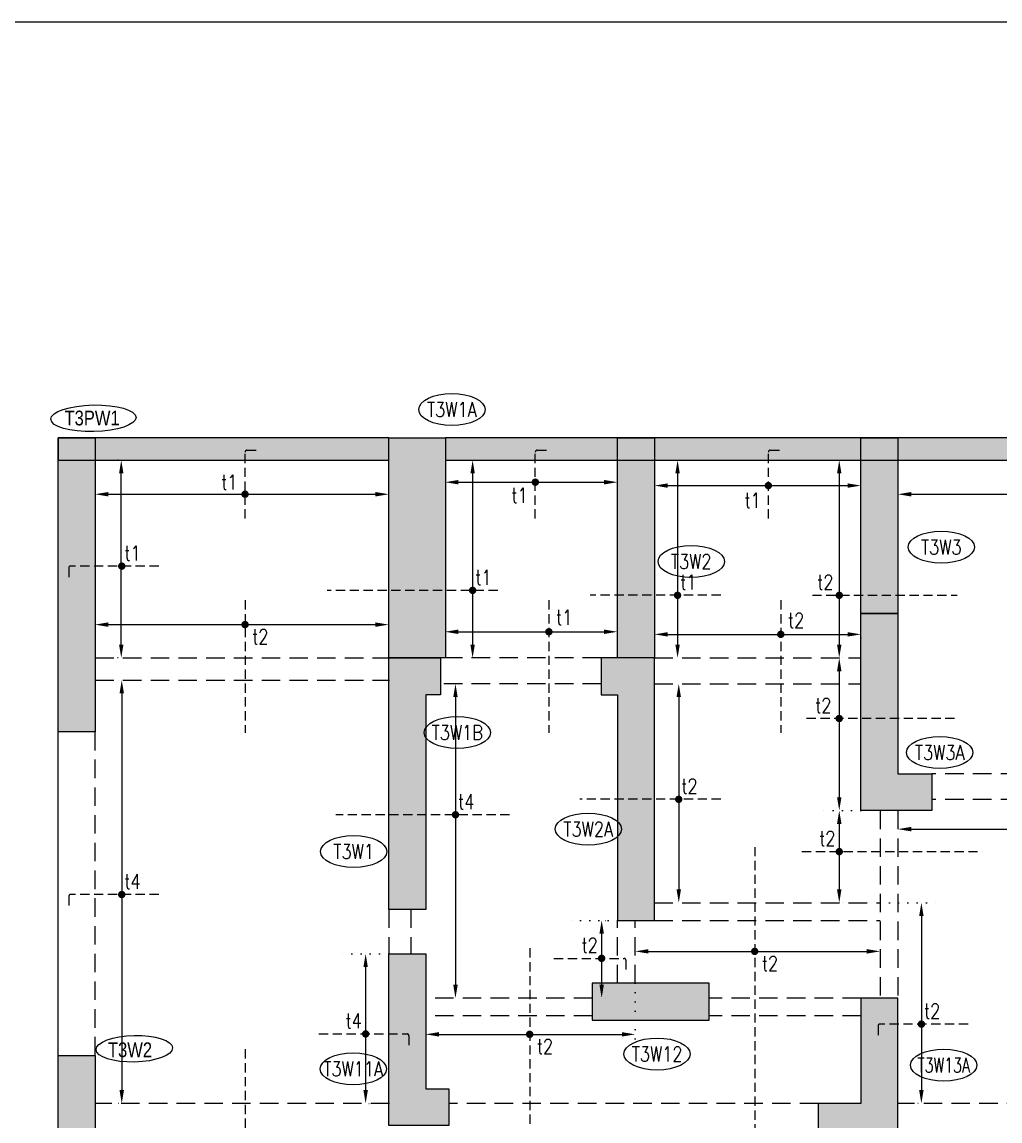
# Model space of a CAD drawing. Header units: millimetres. Extents: x 3096197 to 3311540, y 922944 to 989976.
# Drawn here: x 3110389 to 3123607, y 972550 to 987413 of the extents above; entities that cross this region are included whole.
import ezdxf
from ezdxf.enums import TextEntityAlignment as Align

# ---------------------------------------------------------------- set-up
doc = ezdxf.new("R2010")
doc.units = ezdxf.units.MM
doc.header["$LTSCALE"] = 100
doc.header["$MEASUREMENT"] = 0
doc.linetypes.add('DOT', pattern=[0.25, 0, -0.25])
doc.linetypes.add('HIDDEN', pattern=[0.375, 0.25, -0.125])
doc.layers.add('A-WALL-IDEN', color=211, linetype='Continuous', lineweight=15)
doc.layers.add('RET. WALL HATCH', color=40, linetype='Continuous', lineweight=15)
for name, color, linetype in [('bar text', 3, 'Continuous'), ('BEAM', 3, 'Continuous'), ('COL', 6, 'Continuous'), ('col solid', 20, 'Continuous'), ('COL-NO TOWR-T3', 8, 'Continuous'), ('DONUT', 9, 'Continuous'), ('DOTED LINE', 7, 'Continuous'), ('POD BEAM', 3, 'Continuous'), ('PODIUM COL', 6, 'Continuous'), ('REINF-RENGE', 9, 'Continuous'), ('RET. WALL', 6, 'Continuous'), ('TOP REINF.-Y DIR', 1, 'HIDDEN')]:
    doc.layers.add(name, color=color, linetype=linetype)
doc.styles.add('ARIAL', font='arial.ttf', dxfattribs={"width": 0.8})
doc.styles.add('romance', font='romans.shx')
doc.styles.add('ROMANS', font='romans.shx', dxfattribs={"width": 0.8})
doc.styles.add('RS', font='romans.shx', dxfattribs={"width": 0.8})
doc.dimstyles.new('100T', dxfattribs={"dimtxt": 200, "dimasz": 180, "dimexe": 50, "dimexo": 50, "dimgap": 75, "dimtad": 1, "dimdec": 0, "dimzin": 0, "dimdsep": 46, "dimtxsty": 'romance', "dimcen": 0.09, "dimdle": 150, "dimclrd": 11, "dimclre": 11, "dimclrt": 2, "dimadec": 0, "dimazin": 0, "dimtfac": 1, "dimtdec": 0, "dimtofl": 0, "dimtmove": 0, "dimatfit": 3, "dimfxl": 1, "dimtolj": 1, "dimtzin": 0, "dimarcsym": 0})

# ---------------------------------------------------------------- blocks, each defined once
blk = doc.blocks.new('T3 TUMMY BASE')
at = {"layer": 'col solid'}
h = blk.add_hatch(color=8, dxfattribs=at)
h.dxf.hatch_style = 1
h.paths.add_polyline_path([(3110876, 981787), (3111376, 981787), (3111377, 977812), (3110877, 977812)])
h = blk.add_hatch(color=8, dxfattribs=at)
h.dxf.hatch_style = 1
h.paths.add_polyline_path([(3115346, 978812), (3115346, 981787), (3116111, 981787), (3116111, 978812)])
h = blk.add_hatch(color=8, dxfattribs=at)
h.dxf.hatch_style = 1
h.paths.add_polyline_path([(3118436, 978812), (3118436, 981787), (3118936, 981787), (3118936, 978812)])
h = blk.add_hatch(color=8, dxfattribs=at)
h.dxf.hatch_style = 1
h.paths.add_polyline_path([(3121726, 979412), (3121726, 981787), (3122226, 981787), (3122226, 979412)])
h = blk.add_hatch(color=8, dxfattribs=at)
h.dxf.hatch_style = 1
h.paths.add_polyline_path([(3121726, 976747), (3121726, 979412), (3122226, 979412), (3122226, 977247), (3122686, 977247), (3122686, 976747)])
h = blk.add_hatch(color=8, dxfattribs=at)
h.dxf.hatch_style = 1
h.paths.add_polyline_path([(3116046, 978312), (3115846, 978312), (3115846, 975412), (3115346, 975412), (3115346, 978812), (3116046, 978812)])
h = blk.add_hatch(color=8, dxfattribs=at)
h.dxf.hatch_style = 1
h.paths.add_polyline_path([(3118216, 978312), (3118436, 978312), (3118436, 975262), (3118936, 975262), (3118936, 978812), (3118216, 978812)])
h = blk.add_hatch(color=8, dxfattribs=at)
h.dxf.hatch_style = 1
h.paths.add_polyline_path([(3116156, 972487), (3115346, 972487), (3115346, 974812), (3115846, 974812), (3115846, 972987), (3116156, 972987)])
h = blk.add_hatch(color=8, dxfattribs=at)
h.dxf.hatch_style = 1
h.paths.add_polyline_path([(3118096, 973912), (3119676, 973912), (3119676, 974412), (3118096, 974412)])
h = blk.add_hatch(color=8, dxfattribs=at)
h.dxf.hatch_style = 1
h.paths.add_polyline_path([(3121151, 972137), (3122226, 972137), (3122226, 974212), (3121726, 974212), (3121726, 972787), (3121151, 972787)])
h = blk.add_hatch(color=8, dxfattribs=at)
h.dxf.hatch_style = 1
h.paths.add_polyline_path([(3110876, 973437), (3111376, 973437), (3111376, 972437), (3110876, 972437)])
at = {"layer": 'RET. WALL HATCH'}
h = blk.add_hatch(color=8, dxfattribs=at)
h.dxf.hatch_style = 1
h.paths.add_polyline_path([(3115346, 981787), (3110876, 981787), (3110876, 981487), (3115346, 981487)])
h = blk.add_hatch(color=8, dxfattribs=at)
h.dxf.hatch_style = 1
h.paths.add_polyline_path([(3127326, 981787), (3116111, 981787), (3116111, 981487), (3127326, 981487)])
at = {"layer": 'BEAM', "color": 8, "linetype": 'HIDDEN', "ltscale": 10}
for p, q in [((3118216, 978812, 0), (3116046, 978812, 0)), ((3118936, 978812, 0), (3121726, 978812, 0)), ((3118216, 978462, 0), (3116046, 978462, 0)), ((3118936, 978462, 0), (3121726, 978462, 0)), ((3126866, 977247, 0), (3122686, 977247, 0)), ((3126866, 976897, 0), (3122686, 976897, 0)), ((3121986, 976747, 0), (3121986, 974212, 0)), ((3122226, 976747, 0), (3122226, 974212, 0)), ((3118936, 975502, 0), (3121986, 975502, 0)), ((3115346, 975412), (3115346, 974812)), ((3115646, 975412), (3115646, 974812)), ((3118436, 974412, 0), (3118436, 975262)), ((3118676, 974412, 0), (3118676, 975262)), ((3118936, 975262, 0), (3121986, 975262, 0)), ((3118096, 974212, 0), (3115846, 974212, 0)), ((3121726, 974212), (3119676, 974212, 0)), ((3118096, 973972, 0), (3115846, 973972, 0)), ((3121726, 973972, 0), (3119676, 973972, 0)), ((3121151, 972787, 0), (3116156, 972787, 0)), ((3127326, 972787), (3122226, 972787, 0))]:
    blk.add_line(p, q, dxfattribs=at)
at = {"layer": 'COL', "color": 8, "elevation": 0}
for points in [[(3115346, 978812), (3115346, 981787), (3116111, 981787), (3116111, 978812)], [(3118436, 978812), (3118436, 981787), (3118936, 981787), (3118936, 978812)], [(3121726, 979412), (3121726, 981787), (3122226, 981787), (3122226, 979412)]]:
    blk.add_lwpolyline(points, close=True, dxfattribs=at)
at = {"layer": 'COL', "color": 8}
for points in [[(3121726, 976747), (3121726, 979412), (3122226, 979412), (3122226, 977247), (3122686, 977247), (3122686, 976747)], [(3116046, 978312), (3115846, 978312), (3115846, 975412), (3115346, 975412), (3115346, 978812), (3116046, 978812)], [(3118216, 978312), (3118436, 978312), (3118436, 975262), (3118936, 975262), (3118936, 978812), (3118216, 978812)], [(3116156, 972487), (3115346, 972487), (3115346, 974812), (3115846, 974812), (3115846, 972987), (3116156, 972987)], [(3118096, 973912), (3119676, 973912), (3119676, 974412), (3118096, 974412)], [(3121151, 972137), (3122226, 972137), (3122226, 974212), (3121726, 974212), (3121726, 972787), (3121151, 972787)], [(3110876, 973437), (3111376, 973437), (3111376, 972437), (3110876, 972437)]]:
    blk.add_lwpolyline(points, close=True, dxfattribs=at)
at = {"layer": 'POD BEAM', "color": 8, "linetype": 'HIDDEN', "ltscale": 10}
for p, q in [((3111378, 978813), (3115354, 978813)), ((3111378, 978513), (3115354, 978513)), ((3111377, 973437, 0), (3111377, 977812, 0)), ((3115354, 972788), (3111378, 972788))]:
    blk.add_line(p, q, dxfattribs=at)
at = {"layer": 'POD BEAM', "color": 8}
blk.add_line((3110877, 973437, 0), (3110877, 977812, 0), dxfattribs=at)
at = {"layer": 'PODIUM COL', "color": 8, "elevation": -1}
blk.add_lwpolyline([(3110876, 981787), (3111376, 981787), (3111377, 977812), (3110877, 977812)], close=True, dxfattribs=at)
at = {"layer": 'RET. WALL', "color": 8, "elevation": 0}
for points in [[(3115346, 981787), (3110876, 981787), (3110876, 981487), (3115346, 981487)], [(3127326, 981787), (3116111, 981787), (3116111, 981487), (3127326, 981487)]]:
    blk.add_lwpolyline(points, close=True, dxfattribs=at)
blk = doc.blocks.new('*D2650')
at = {"layer": 'Defpoints', "color": 0, "ltscale": 15, "transparency": 16777216}
for p in [(3111376, 981026), (3115346, 981026), (3115346, 981026)]:
    blk.add_point(p, dxfattribs=at)
at = {"layer": 'REINF-RENGE', "color": 9, "lineweight": -2, "ltscale": 15, "transparency": 16777216}
for p, q in [((3111556, 981026), (3115166, 981026)), ((3115346, 980976), (3115346, 980976))]:
    blk.add_line(p, q, dxfattribs=at)
at = {"layer": 'REINF-RENGE', "color": 9, "ltscale": 15, "transparency": 16777216}
for points in [[(3111556, 981056), (3111556, 980996), (3111376, 981026)], [(3115166, 981056), (3115166, 980996), (3115346, 981026)]]:
    blk.add_solid(points, dxfattribs=at)
blk = doc.blocks.new('*D2651')
at = {"layer": 'Defpoints', "color": 0, "ltscale": 15, "transparency": 16777216}
for p in [(3111376, 979263), (3115346, 979263), (3115346, 979263)]:
    blk.add_point(p, dxfattribs=at)
at = {"layer": 'REINF-RENGE', "color": 9, "lineweight": -2, "ltscale": 15, "transparency": 16777216}
for p, q in [((3111556, 979263), (3115166, 979263)), ((3115346, 979313), (3115346, 979313))]:
    blk.add_line(p, q, dxfattribs=at)
at = {"layer": 'REINF-RENGE', "color": 9, "ltscale": 15, "transparency": 16777216}
for points in [[(3111556, 979293), (3111556, 979233), (3111376, 979263)], [(3115166, 979293), (3115166, 979233), (3115346, 979263)]]:
    blk.add_solid(points, dxfattribs=at)
blk = doc.blocks.new('*D2652')
at = {"layer": 'Defpoints', "color": 0, "ltscale": 15, "transparency": 16777216}
for p in [(3111737, 978513, 0), (3111737, 972787), (3111743, 972787, 0)]:
    blk.add_point(p, dxfattribs=at)
at = {"layer": 'REINF-RENGE', "color": 9, "lineweight": -2, "ltscale": 15, "transparency": 16777216}
for p, q in [((3111687, 978513), (3111687, 978513)), ((3111737, 978333), (3111737, 972967)), ((3111693, 972787), (3111687, 972787))]:
    blk.add_line(p, q, dxfattribs=at)
at = {"layer": 'REINF-RENGE', "color": 9, "ltscale": 15, "transparency": 16777216}
for points in [[(3111707, 978333), (3111767, 978333), (3111737, 978513)], [(3111707, 972967), (3111767, 972967), (3111737, 972787)]]:
    blk.add_solid(points, dxfattribs=at)
blk = doc.blocks.new('*D2653')
at = {"layer": 'Defpoints', "color": 0, "ltscale": 15, "transparency": 16777216}
for p in [(3116247, 978462, 0), (3116247, 974212, 0), (3116247, 974212)]:
    blk.add_point(p, dxfattribs=at)
at = {"layer": 'REINF-RENGE', "color": 9, "lineweight": -2, "ltscale": 15, "transparency": 16777216}
for p, q in [((3116297, 978462), (3116297, 978462)), ((3116247, 978282), (3116247, 974392)), ((3116297, 974212), (3116297, 974212))]:
    blk.add_line(p, q, dxfattribs=at)
at = {"layer": 'REINF-RENGE', "color": 9, "ltscale": 15, "transparency": 16777216}
for points in [[(3116217, 978282), (3116277, 978282), (3116247, 978462)], [(3116217, 974392), (3116277, 974392), (3116247, 974212)]]:
    blk.add_solid(points, dxfattribs=at)
blk = doc.blocks.new('*D2654')
at = {"layer": 'Defpoints', "color": 0, "ltscale": 15, "transparency": 16777216}
for p in [(3119265, 978462, 0), (3119265, 975502, 0), (3119265, 975502)]:
    blk.add_point(p, dxfattribs=at)
at = {"layer": 'REINF-RENGE', "color": 9, "lineweight": -2, "ltscale": 15, "transparency": 16777216}
for p, q in [((3119315, 978462), (3119315, 978462)), ((3119265, 978282), (3119265, 975682)), ((3119315, 975502), (3119315, 975502))]:
    blk.add_line(p, q, dxfattribs=at)
at = {"layer": 'REINF-RENGE', "color": 9, "ltscale": 15, "transparency": 16777216}
for points in [[(3119235, 978282), (3119295, 978282), (3119265, 978462)], [(3119235, 975682), (3119295, 975682), (3119265, 975502)]]:
    blk.add_solid(points, dxfattribs=at)
blk = doc.blocks.new('*D2655')
at = {"layer": 'Defpoints', "color": 0, "ltscale": 15, "transparency": 16777216}
for p in [(3116107, 981189), (3118436, 981189), (3118436, 981189)]:
    blk.add_point(p, dxfattribs=at)
at = {"layer": 'REINF-RENGE', "color": 9, "lineweight": -2, "ltscale": 15, "transparency": 16777216}
for p, q in [((3116287, 981189), (3118256, 981189)), ((3118436, 981139), (3118436, 981139))]:
    blk.add_line(p, q, dxfattribs=at)
at = {"layer": 'REINF-RENGE', "color": 9, "ltscale": 15, "transparency": 16777216}
for points in [[(3116287, 981219), (3116287, 981159), (3116107, 981189)], [(3118256, 981219), (3118256, 981159), (3118436, 981189)]]:
    blk.add_solid(points, dxfattribs=at)
blk = doc.blocks.new('*D2656')
at = {"layer": 'Defpoints', "color": 0, "ltscale": 15, "transparency": 16777216}
for p in [(3118936, 981143), (3121726, 981143), (3121726, 981143)]:
    blk.add_point(p, dxfattribs=at)
at = {"layer": 'REINF-RENGE', "color": 9, "lineweight": -2, "ltscale": 15, "transparency": 16777216}
for p, q in [((3119116, 981143), (3121546, 981143)), ((3121726, 981093), (3121726, 981093))]:
    blk.add_line(p, q, dxfattribs=at)
at = {"layer": 'REINF-RENGE', "color": 9, "ltscale": 15, "transparency": 16777216}
for points in [[(3119116, 981173), (3119116, 981113), (3118936, 981143)], [(3121546, 981173), (3121546, 981113), (3121726, 981143)]]:
    blk.add_solid(points, dxfattribs=at)
blk = doc.blocks.new('*D2657')
at = {"layer": 'Defpoints', "color": 0, "ltscale": 15, "transparency": 16777216}
for p in [(3122226, 981026), (3127326, 981027), (3127326, 981026)]:
    blk.add_point(p, dxfattribs=at)
at = {"layer": 'REINF-RENGE', "color": 9, "lineweight": -2, "ltscale": 15, "transparency": 16777216}
for p, q in [((3122406, 981026), (3127146, 981026)), ((3127326, 980977), (3127326, 980976))]:
    blk.add_line(p, q, dxfattribs=at)
at = {"layer": 'REINF-RENGE', "color": 9, "ltscale": 15, "transparency": 16777216}
for points in [[(3122406, 981056), (3122406, 980996), (3122226, 981026)], [(3127146, 981056), (3127146, 980996), (3127326, 981026)]]:
    blk.add_solid(points, dxfattribs=at)
blk = doc.blocks.new('*D2659')
at = {"layer": 'Defpoints', "color": 0, "ltscale": 15, "transparency": 16777216}
for p in [(3119249, 981487, 0), (3119249, 978812, 0), (3119249, 978812)]:
    blk.add_point(p, dxfattribs=at)
at = {"layer": 'REINF-RENGE', "color": 9, "lineweight": -2, "ltscale": 15, "transparency": 16777216}
for p, q in [((3119199, 981487), (3119199, 981487)), ((3119249, 981307), (3119249, 978992)), ((3119299, 978812), (3119299, 978812))]:
    blk.add_line(p, q, dxfattribs=at)
at = {"layer": 'REINF-RENGE', "color": 9, "ltscale": 15, "transparency": 16777216}
for points in [[(3119219, 981307), (3119279, 981307), (3119249, 981487)], [(3119219, 978992), (3119279, 978992), (3119249, 978812)]]:
    blk.add_solid(points, dxfattribs=at)
blk = doc.blocks.new('*D2660')
at = {"layer": 'Defpoints', "color": 0, "ltscale": 15, "transparency": 16777216}
for p in [(3121434, 981487, 0), (3121434, 978812, 0), (3121434, 978812)]:
    blk.add_point(p, dxfattribs=at)
at = {"layer": 'REINF-RENGE', "color": 9, "lineweight": -2, "ltscale": 15, "transparency": 16777216}
for p, q in [((3121484, 981487), (3121484, 981487)), ((3121434, 981307), (3121434, 978992)), ((3121484, 978812), (3121484, 978812))]:
    blk.add_line(p, q, dxfattribs=at)
at = {"layer": 'REINF-RENGE', "color": 9, "ltscale": 15, "transparency": 16777216}
for points in [[(3121404, 981307), (3121464, 981307), (3121434, 981487)], [(3121404, 978992), (3121464, 978992), (3121434, 978812)]]:
    blk.add_solid(points, dxfattribs=at)
blk = doc.blocks.new('*D2661')
at = {"layer": 'Defpoints', "color": 0, "ltscale": 15, "transparency": 16777216}
for p in [(3116479, 981487, 0), (3116479, 978812, 0), (3116479, 978812)]:
    blk.add_point(p, dxfattribs=at)
at = {"layer": 'REINF-RENGE', "color": 9, "lineweight": -2, "ltscale": 15, "transparency": 16777216}
for p, q in [((3116529, 981487), (3116529, 981487)), ((3116479, 981307), (3116479, 978992)), ((3116529, 978812), (3116529, 978812))]:
    blk.add_line(p, q, dxfattribs=at)
at = {"layer": 'REINF-RENGE', "color": 9, "ltscale": 15, "transparency": 16777216}
for points in [[(3116449, 981307), (3116509, 981307), (3116479, 981487)], [(3116449, 978992), (3116509, 978992), (3116479, 978812)]]:
    blk.add_solid(points, dxfattribs=at)
blk = doc.blocks.new('*D2662')
at = {"layer": 'Defpoints', "color": 0, "ltscale": 15, "transparency": 16777216}
for p in [(3116107, 979166), (3118436, 979166), (3118436, 979166)]:
    blk.add_point(p, dxfattribs=at)
at = {"layer": 'REINF-RENGE', "color": 9, "lineweight": -2, "ltscale": 15, "transparency": 16777216}
for p, q in [((3118436, 979216), (3118436, 979216)), ((3116287, 979166), (3118256, 979166))]:
    blk.add_line(p, q, dxfattribs=at)
at = {"layer": 'REINF-RENGE', "color": 9, "ltscale": 15, "transparency": 16777216}
for points in [[(3116287, 979196), (3116287, 979136), (3116107, 979166)], [(3118256, 979196), (3118256, 979136), (3118436, 979166)]]:
    blk.add_solid(points, dxfattribs=at)
blk = doc.blocks.new('*D2663')
at = {"layer": 'Defpoints', "color": 0, "ltscale": 15, "transparency": 16777216}
for p in [(3118936, 979131), (3121726, 979135), (3121726, 979131)]:
    blk.add_point(p, dxfattribs=at)
at = {"layer": 'REINF-RENGE', "color": 9, "lineweight": -2, "ltscale": 15, "transparency": 16777216}
for p, q in [((3119116, 979131), (3121546, 979131)), ((3121726, 979085), (3121726, 979081))]:
    blk.add_line(p, q, dxfattribs=at)
at = {"layer": 'REINF-RENGE', "color": 9, "ltscale": 15, "transparency": 16777216}
for points in [[(3119116, 979161), (3119116, 979101), (3118936, 979131)], [(3121546, 979161), (3121546, 979101), (3121726, 979131)]]:
    blk.add_solid(points, dxfattribs=at)
blk = doc.blocks.new('*D2664')
at = {"layer": 'Defpoints', "color": 0, "ltscale": 15, "transparency": 16777216}
for p in [(3121434, 978812, 0), (3121434, 976747, 0), (3121434, 976747)]:
    blk.add_point(p, dxfattribs=at)
at = {"layer": 'REINF-RENGE', "color": 9, "lineweight": -2, "ltscale": 15, "transparency": 16777216}
for p, q in [((3121484, 978812), (3121484, 978812)), ((3121434, 978632), (3121434, 976927)), ((3121484, 976747), (3121484, 976747))]:
    blk.add_line(p, q, dxfattribs=at)
at = {"layer": 'REINF-RENGE', "color": 9, "ltscale": 15, "transparency": 16777216}
for points in [[(3121404, 978632), (3121464, 978632), (3121434, 978812)], [(3121404, 976927), (3121464, 976927), (3121434, 976747)]]:
    blk.add_solid(points, dxfattribs=at)
blk = doc.blocks.new('*D2665')
at = {"layer": 'Defpoints', "color": 0, "ltscale": 15, "transparency": 16777216}
for p in [(3122226, 976497), (3127226, 976501), (3127226, 976497)]:
    blk.add_point(p, dxfattribs=at)
at = {"layer": 'REINF-RENGE', "color": 9, "lineweight": -2, "ltscale": 15, "transparency": 16777216}
for p, q in [((3122406, 976497), (3127046, 976497)), ((3127226, 976451), (3127226, 976447))]:
    blk.add_line(p, q, dxfattribs=at)
at = {"layer": 'REINF-RENGE', "color": 9, "ltscale": 15, "transparency": 16777216}
for points in [[(3122406, 976527), (3122406, 976467), (3122226, 976497)], [(3127046, 976527), (3127046, 976467), (3127226, 976497)]]:
    blk.add_solid(points, dxfattribs=at)
blk = doc.blocks.new('*D2666')
at = {"layer": 'Defpoints', "color": 0, "ltscale": 15, "transparency": 16777216}
for p in [(3121434, 976747, 0), (3121434, 975502, 0), (3121434, 975502)]:
    blk.add_point(p, dxfattribs=at)
at = {"layer": 'REINF-RENGE', "color": 9, "lineweight": -2, "ltscale": 15, "transparency": 16777216}
for p, q in [((3121484, 976747), (3121484, 976747)), ((3121434, 976567), (3121434, 975682)), ((3121484, 975502), (3121484, 975502))]:
    blk.add_line(p, q, dxfattribs=at)
at = {"layer": 'REINF-RENGE', "color": 9, "ltscale": 15, "transparency": 16777216}
for points in [[(3121404, 976567), (3121464, 976567), (3121434, 976747)], [(3121404, 975682), (3121464, 975682), (3121434, 975502)]]:
    blk.add_solid(points, dxfattribs=at)
blk = doc.blocks.new('*D2667')
at = {"layer": 'Defpoints', "color": 0, "ltscale": 15, "transparency": 16777216}
for p in [(3115033, 974812, 0), (3115027, 972787, 0), (3115033, 972787)]:
    blk.add_point(p, dxfattribs=at)
at = {"layer": 'REINF-RENGE', "color": 9, "lineweight": -2, "ltscale": 15, "transparency": 16777216}
for p, q in [((3115083, 974812), (3115083, 974812)), ((3115033, 974632), (3115033, 972967)), ((3115077, 972787), (3115083, 972787))]:
    blk.add_line(p, q, dxfattribs=at)
at = {"layer": 'REINF-RENGE', "color": 9, "ltscale": 15, "transparency": 16777216}
for points in [[(3115003, 974632), (3115063, 974632), (3115033, 974812)], [(3115003, 972967), (3115063, 972967), (3115033, 972787)]]:
    blk.add_solid(points, dxfattribs=at)
blk = doc.blocks.new('*D2668')
at = {"layer": 'Defpoints', "color": 0, "ltscale": 15, "transparency": 16777216}
for p in [(3118222, 975262, 0), (3118223, 974212, 0), (3118223, 974212)]:
    blk.add_point(p, dxfattribs=at)
at = {"layer": 'REINF-RENGE', "color": 9, "lineweight": -2, "ltscale": 15, "transparency": 16777216}
for p, q in [((3118272, 975262), (3118273, 975262)), ((3118223, 975082), (3118223, 974392)), ((3118273, 974212), (3118273, 974212))]:
    blk.add_line(p, q, dxfattribs=at)
at = {"layer": 'REINF-RENGE', "color": 9, "ltscale": 15, "transparency": 16777216}
for points in [[(3118193, 975082), (3118253, 975082), (3118223, 975262)], [(3118193, 974392), (3118253, 974392), (3118223, 974212)]]:
    blk.add_solid(points, dxfattribs=at)
blk = doc.blocks.new('*D2669')
at = {"layer": 'Defpoints', "color": 0, "ltscale": 15, "transparency": 16777216}
for p in [(3115846, 973722), (3118676, 973722), (3118676, 973722)]:
    blk.add_point(p, dxfattribs=at)
at = {"layer": 'REINF-RENGE', "color": 9, "lineweight": -2, "ltscale": 15, "transparency": 16777216}
for p, q in [((3116026, 973722), (3118496, 973722)), ((3118676, 973772), (3118676, 973772))]:
    blk.add_line(p, q, dxfattribs=at)
at = {"layer": 'REINF-RENGE', "color": 9, "ltscale": 15, "transparency": 16777216}
for points in [[(3116026, 973752), (3116026, 973692), (3115846, 973722)], [(3118496, 973752), (3118496, 973692), (3118676, 973722)]]:
    blk.add_solid(points, dxfattribs=at)
blk = doc.blocks.new('*D2670')
at = {"layer": 'Defpoints', "color": 0, "ltscale": 15, "transparency": 16777216}
for p in [(3118676, 974844), (3121986, 974844), (3121986, 974844)]:
    blk.add_point(p, dxfattribs=at)
at = {"layer": 'REINF-RENGE', "color": 9, "lineweight": -2, "ltscale": 15, "transparency": 16777216}
for p, q in [((3118856, 974844), (3121806, 974844)), ((3121986, 974794), (3121986, 974794))]:
    blk.add_line(p, q, dxfattribs=at)
at = {"layer": 'REINF-RENGE', "color": 9, "ltscale": 15, "transparency": 16777216}
for points in [[(3118856, 974874), (3118856, 974814), (3118676, 974844)], [(3121806, 974874), (3121806, 974814), (3121986, 974844)]]:
    blk.add_solid(points, dxfattribs=at)
blk = doc.blocks.new('*D2671')
at = {"layer": 'Defpoints', "color": 0, "ltscale": 15, "transparency": 16777216}
for p in [(3122544, 975502, 0), (3122544, 972787), (3122551, 972787, 0)]:
    blk.add_point(p, dxfattribs=at)
at = {"layer": 'REINF-RENGE', "color": 9, "lineweight": -2, "ltscale": 15, "transparency": 16777216}
for p, q in [((3122594, 975502), (3122594, 975502)), ((3122544, 975322), (3122544, 972967)), ((3122501, 972787), (3122494, 972787))]:
    blk.add_line(p, q, dxfattribs=at)
at = {"layer": 'REINF-RENGE', "color": 9, "ltscale": 15, "transparency": 16777216}
for points in [[(3122514, 975322), (3122574, 975322), (3122544, 975502)], [(3122514, 972967), (3122574, 972967), (3122544, 972787)]]:
    blk.add_solid(points, dxfattribs=at)
blk = doc.blocks.new('A$C08c7907b')
at = {"layer": 'COL-NO TOWR-T3', "color": 8}
blk.add_ellipse((-503, 194, 0), major_axis=(448, 0), ratio=0.482829, dxfattribs=at)
at = {"layer": 'COL-NO TOWR-T3', "color": 3, "style": 'ROMANS', "width": 0.8}
blk.add_attdef('12345', text='', height=200, dxfattribs=at).set_placement((-503, 194, 0), align=Align.MIDDLE_CENTER)
blk = doc.blocks.new('*D2789')
at = {"layer": 'Defpoints', "color": 0, "ltscale": 15, "transparency": 16777216}
for p in [(3111730, 981487), (3111737, 981487), (3111737, 978813, 0)]:
    blk.add_point(p, dxfattribs=at)
at = {"layer": 'REINF-RENGE', "color": 9, "lineweight": -2, "ltscale": 15, "transparency": 16777216}
for p, q in [((3111687, 981487), (3111680, 981487)), ((3111730, 978993), (3111730, 981307)), ((3111687, 978813), (3111680, 978813))]:
    blk.add_line(p, q, dxfattribs=at)
at = {"layer": 'REINF-RENGE', "color": 9, "ltscale": 15, "transparency": 16777216}
for points in [[(3111700, 981307), (3111760, 981307), (3111730, 981487)], [(3111700, 978993), (3111760, 978993), (3111730, 978813)]]:
    blk.add_solid(points, dxfattribs=at)

msp = doc.modelspace()

# ---------------------------------------------------------------- linework, layer by layer
at = {"layer": 'A-WALL-IDEN', "color": 8, "lineweight": 5}
for centre, major_axis, ratio in [((3111354.8, 982053), (-576, -12.8), 0.3123127), ((3111907.1, 973526.7, 0.2), (-517.2, -11.5), 0.3478211)]:
    msp.add_ellipse(centre, major_axis=major_axis, ratio=ratio, dxfattribs=at)
at = {"layer": 'DONUT', "const_width": 50}
for points, elevation in [([(3117326.5, 981164, 1), (3117326.5, 981214, 1)], -0.5), ([(3120475.7, 981118.2, 1), (3120475.7, 981168.2, 1)], -0.5), ([(3113403.4, 981001.5, 1), (3113403.4, 981051.5, 1)], -0.5), ([(3111761.7, 980053.5, -1), (3111711.7, 980053.5, -1)], -0.5), ([(3116504.1, 979725.9, -1), (3116454.1, 979725.9, -1)], -0.5), ([(3119273.6, 979659.1, -1), (3119223.6, 979659.1, -1)], -0.5), ([(3121409.2, 979659.1, 1), (3121459.2, 979659.1, 1)], -0.5), ([(3113403.4, 979288.2, -1), (3113403.4, 979238.2, -1)], -0.5), ([(3117510.4, 979190.5, -1), (3117510.4, 979140.5, -1)], -0.5), ([(3120644.2, 979156.1, -1), (3120644.2, 979106.1, -1)], -0.5), ([(3121459.2, 977993, -1), (3121409.2, 977993, -1)], -1), ([(3119289.6, 976900.3, -1), (3119239.6, 976900.3, -1)], -0.5), ([(3116272.2, 976691.5, -1), (3116222.2, 976691.5, -1)], -0.5), ([(3121409.2, 976192.6, 1), (3121459.2, 976192.6, 1)], -1), ([(3111761.7, 975612.7, -1), (3111711.7, 975612.7, -1)], -0.5), ([(3120291.5, 974868.7, -1), (3120291.5, 974818.7, -1)], -0.5), ([(3118197.7, 974749.8, 1), (3118247.7, 974749.8, 1)], -0.5), ([(3122569.4, 973860.1, -1), (3122519.4, 973860.1, -1)], 0.7), ([(3115008.4, 973727.7, 1), (3115058.4, 973727.7, 1)], -0.5), ([(3117250.1, 973747.2, -1), (3117250.1, 973697.2, -1)], 0.2)]:
    msp.add_lwpolyline(points, format="xyb", close=True, dxfattribs=dict(at, elevation=elevation))
at = {"layer": 'DOTED LINE', "linetype": 'DOT', "ltscale": 5}
for p, q in [((3121726.3, 976747.2), (3121212, 976747.2)), ((3121986.3, 975502.2, 1.9), (3122845.4, 975502.2, 1.9)), ((3118436.3, 975262.2), (3117769.4, 975262.2)), ((3115346.3, 974812.2), (3114711.7, 974812.2)), ((3118676.3, 974412.2, -0.3), (3118676.3, 973484.8, -0.3))]:
    msp.add_line(p, q, dxfattribs=at)
at = {"layer": 'RET. WALL'}
msp.add_lwpolyline([(3096196.7, 987412.6), (3164806.8, 987412.6), (3164806.8, 930706.9), (3096196.7, 930706.9)], close=True, dxfattribs=at)
at = {"layer": 'TOP REINF.-Y DIR', "ltscale": 5}
for points, elevation in [([(3113403.4, 980697.3), (3113403.4, 981596.1, -0.4142136), (3113428.4, 981621.1), (3113553.4, 981621.1)], -0.5), ([(3117326.5, 980697.3), (3117326.5, 981596.1, -0.4142136), (3117351.5, 981621.1), (3117476.5, 981621.1)], -0.5), ([(3120475.7, 980697.3), (3120475.7, 981596.1, -0.4142136), (3120500.7, 981621.1), (3120625.7, 981621.1)], -0.5), ([(3112237.1, 980053.5), (3111044.9, 980053.5, 0.4142136), (3111019.9, 980028.5), (3111019.9, 979903.5)], -0.5), ([(3112237.1, 975612.7), (3111044.9, 975612.7, 0.4142136), (3111019.9, 975587.7), (3111019.9, 975462.7)], -0.5), ([(3117578.3, 974749.8), (3118525, 974749.8, -0.4142136), (3118550, 974724.8), (3118550, 974599.8)], 0.4), ([(3123175.2, 973860.1), (3121983, 973860.1, 0.4142136), (3121958, 973835.1), (3121958, 973710.1)], 0.7), ([(3114400.4, 973727.7), (3115592.5, 973727.7, -0.4142136), (3115617.5, 973702.7), (3115617.5, 973577.7)], -0.5)]:
    msp.add_lwpolyline(points, format="xyb", dxfattribs=dict(at, elevation=elevation))
for points, elevation in [([(3116817.5, 979725.9), (3114511.9, 979725.9)], -0.5), ([(3119833.2, 979659.1), (3118067.7, 979659.1)], -0.5), ([(3121070.8, 979659.1), (3123025.6, 979659.1)], -0.5), ([(3113403.4, 979592.4), (3113403.4, 977797.5)], -0.5), ([(3117510.4, 979592.4), (3117510.4, 977797.5)], -0.5), ([(3120644.2, 979592.4), (3120644.2, 977797.5)], -0.5), ([(3122992.5, 977992.9), (3120929.4, 977992.9)], -0.5), ([(3119833.2, 976900.3), (3117927.7, 976900.3)], -0.5), ([(3116978, 976691.5), (3114630.8, 976691.5)], -0.5), ([(3120291.5, 976255.2), (3120291.5, 971639.9)], -0.5), ([(3120929.4, 976192.5), (3123360.7, 976192.5)], -0.5), ([(3117250.1, 974885.7), (3117250.1, 971657.5)], 0.2), ([(3113403.4, 973519.6), (3113403.4, 971638.1)], -0.5)]:
    msp.add_lwpolyline(points, dxfattribs=dict(at, elevation=elevation))

# ---------------------------------------------------------------- block references
msp.add_blockref('T3 TUMMY BASE', (0, 0))
at = {"layer": 'COL-NO TOWR-T3'}
for p, values in [((3116701.5, 981977, 0), {'12345': 'T3W1A'}), ((3123315.8, 980117.3, 0), {'12345': 'T3W3'}), ((3119936.1, 979921.9, 0), {'12345': 'T3W2'}), ((3116774.1, 977609, -0.3), {'12345': 'T3W1B'}), ((3123295.2, 977339.2, 0.3), {'12345': 'T3W3A'}), ((3118544.5, 976303.6, 0), {'12345': 'T3W2A'}), ((3115374.2, 975999.7, 0), {'12345': 'T3W1'}), ((3119475.5, 973261.6, 0), {'12345': 'T3W12'}), ((3115368.5, 973060.4, -0.4), {'12345': 'T3W11A'})]:
    msp.add_blockref('A$C08c7907b', p, dxfattribs=at).add_auto_attribs(values)
ref = msp.add_blockref('A$C08c7907b', (3123348.9, 973111.4, 0), dxfattribs=at)
ref.add_attrib('12345', 'T3W13A', dxfattribs={"color": 3, "height": 200, "style": 'ROMANS', "width": 0.7}).set_placement((3122845.8, 973305.3), align=Align.MIDDLE_CENTER)

# ---------------------------------------------------------------- texts
at = {"layer": 'A-WALL-IDEN', "color": 8, "lineweight": 5, "char_height": 200, "width": 1122.362, "attachment_point": 1, "style": 'ARIAL'}
for s, insert in [('T3PW1', (3110963.5, 982156.8)), ('T3W2', (3111550.6, 973613.1, 0.2))]:
    msp.add_mtext(s, dxfattribs=dict(at, insert=insert))
at = {"layer": 'bar text', "color": 3, "style": 'RS', "width": 0.8}
for s, p in [('t1', (3113080.9, 981090.2, -0.5)), ('t1', (3117003.9, 980911.4, -0.5)), ('t1', (3120153.1, 980843.4, -0.5)), ('t1', (3111772.3, 980130.4, 0)), ('t1', (3116514.7, 979802.8, 0)), ('t1', (3119284.2, 979736, 0)), ('t2', (3121136.3, 979736, 0)), ('t1', (3117607.1, 979261, -0.5)), ('t2', (3120741, 979220.2, -0.5)), ('t2', (3113500.1, 978999.6, -0.5)), ('t2', (3121108.4, 978069.9, -0.5)), ('t2', (3119300.2, 976977.2, 0)), ('t4', (3116282.8, 976768.4, 0)), ('t4', (3111772.3, 975689.6, 0)), ('t2', (3117951, 974826.7, 0)), ('t2', (3120388.3, 974580, -0.5)), ('t2', (3122579.9, 973937, 1.2)), ('t4', (3114761.6, 973804.6, 0)), ('t2', (3117346.9, 973458.5, 0.2))]:
    msp.add_text(s, height=200, dxfattribs=at).set_placement(p)
msp.add_text('t2', height=200, rotation=0, dxfattribs=at).set_placement((3121162.4, 976269.5, -0.5))

# ---------------------------------------------------------------- dimensions: what is measured, and where the dimension line sits
at = {"layer": 'REINF-RENGE', "ltscale": 15}
for base, p1, p2, angle, picture, middle in [((3111730.1, 981487.4, -1), (3111736.9, 978813.2, -0.5), (3111736.7, 981487.4, -1), 270, '*D2789', (3111730.1, 980150.3, -1)), ((3116479.1, 978812.1, -1), (3116479.1, 981487, -0.5), (3116479.1, 978812.1, -0.5), 90, '*D2661', (3116479.1, 980149.6, -1)), ((3119248.6, 978812.1, -1), (3119248.6, 981486.9, -0.5), (3119248.6, 978812.1, -0.5), 90, '*D2659', (3119248.6, 980149.5, -1)), ((3121434.2, 978812.1, -1), (3121434.2, 981486.9, -0.5), (3121434.2, 978812.1, -0.5), 90, '*D2660', (3121434.2, 980149.5, -1)), ((3118436.3, 981189, -1), (3116106.6, 981189, -1), (3118436.3, 981189, -1), 180, '*D2655', (3117271.5, 981189, -1)), ((3121726.3, 981143.2, 0), (3118936.3, 981143.2, 0), (3121726.3, 981143.2, 0), 180, '*D2656', (3120331.3, 981143.2, 0)), ((3115346.3, 981026.5, -1), (3111376.4, 981026.5, -1), (3115346.3, 981026.5, -1), 180, '*D2650', (3113361.4, 981026.5, -1)), ((3127326.3, 981026.5, 0), (3122226.3, 981026.5, 0), (3127326.3, 981026.5, 0), 180, '*D2657', (3124776.3, 981026.5, 0)), ((3115346.3, 979263.2, -1), (3111376.4, 979263.2, -1), (3115346.3, 979263.2, -1), 180, '*D2651', (3113361.4, 979263.2, -1)), ((3118436.3, 979165.5, -1), (3116106.6, 979165.5, -1), (3118436.3, 979165.5, -1), 180, '*D2662', (3117271.5, 979165.5, -1)), ((3121726.3, 979131.1, 0), (3118936.3, 979131.1, 0), (3121726.3, 979135, 0), 180, '*D2663', (3120331.3, 979131.1, 0)), ((3121434.2, 976747.2, -1.4), (3121434.2, 978812.2, -1), (3121434.2, 976747.2, -1), 90, '*D2664', (3121434.2, 977779.7, -1.4)), ((3111736.7, 972787.1, -1), (3111737.2, 978513.2, -0.5), (3111743.4, 972787.1, -0.5), 90, '*D2652', (3111736.7, 975650.2, -1)), ((3116247.2, 974212.1, -1), (3116247.2, 978462.1, -0.5), (3116247.2, 974212.1, -0.5), 90, '*D2653', (3116247.2, 976337.1, -1)), ((3119264.6, 975502.1, -1), (3119264.6, 978462.1, -0.5), (3119264.6, 975502.1, -0.5), 90, '*D2654', (3119264.6, 976982.1, -1)), ((3121434.2, 975502.2, -1.4), (3121434.2, 976747.2, -1), (3121434.2, 975502.2, -1), 90, '*D2666', (3121434.2, 976124.7, -1.4)), ((3127226.3, 976497.4, -0.3), (3122226.3, 976497.4, -0.3), (3127226.3, 976501.3, -0.3), 180, '*D2665', (3124726.3, 976497.4, -0.3)), ((3122544.4, 972787.1, 0.3), (3122544.4, 975502.1, 0.7), (3122551, 972787.1, 0.7), 90, '*D2671', (3122544.4, 974144.6, 0.3)), ((3118222.7, 974212.1, -1), (3118222.3, 975262.1, -0.5), (3118222.7, 974212.1, -0.5), 90, '*D2668', (3118222.7, 974737.1, -1)), ((3121986.3, 974843.7, 0), (3118676.3, 974843.7, 0), (3121986.3, 974843.8, 0), 180, '*D2670', (3120331.3, 974843.7, 0)), ((3115033.4, 972787.1, -1), (3115033, 974812.1, -0.5), (3115026.7, 972787.1, -0.5), 90, '*D2667', (3115033.4, 973799.6, -1)), ((3118676.3, 973722.2, -0.3), (3115846.3, 973722.2, -0.3), (3118676.3, 973722.2, -0.3), 180, '*D2669', (3117261.3, 973722.2, -0.3))]:
    dim = msp.add_linear_dim(base=base, p1=p1, p2=p2, angle=angle, text=' ', dimstyle='100T', override={"dimclrd": 9, "dimclre": 9}, dxfattribs=at)
    dim.commit()
    dim.dimension.update_dxf_attribs({"geometry": picture, "text_midpoint": middle})

doc.saveas('drawing.dxf')
